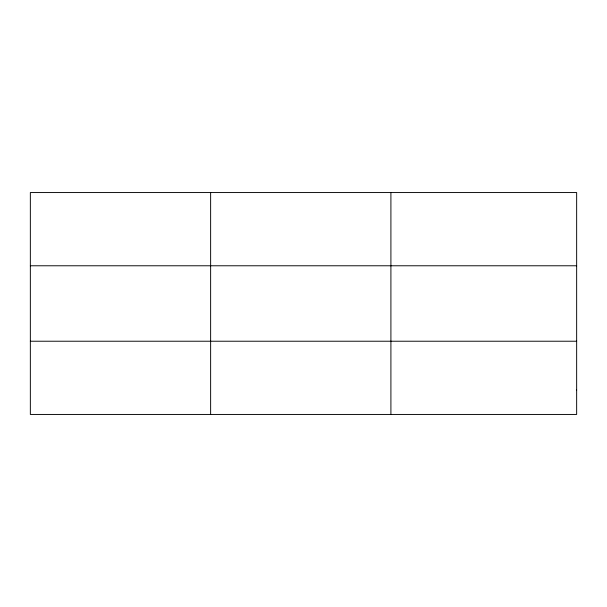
<?xml version="1.0" encoding="UTF-8"?>
<svg xmlns="http://www.w3.org/2000/svg" width="607" height="607" viewBox="0 0 607 607"><rect width="100%" height="100%" fill="white"/><g stroke="black" fill="none" stroke-linecap="round" stroke-linejoin="round"><path stroke-width="0.91" d="M210.629 414.444L210.629 192.556M390.908 414.444L390.908 192.556M30.35 265.775L576.65 265.775M30.35 341.225L576.65 341.225M576.65 390.035L576.65 414.444L30.35 414.444L30.35 192.556L576.65 192.556L576.65 390.035"/></g></svg>
